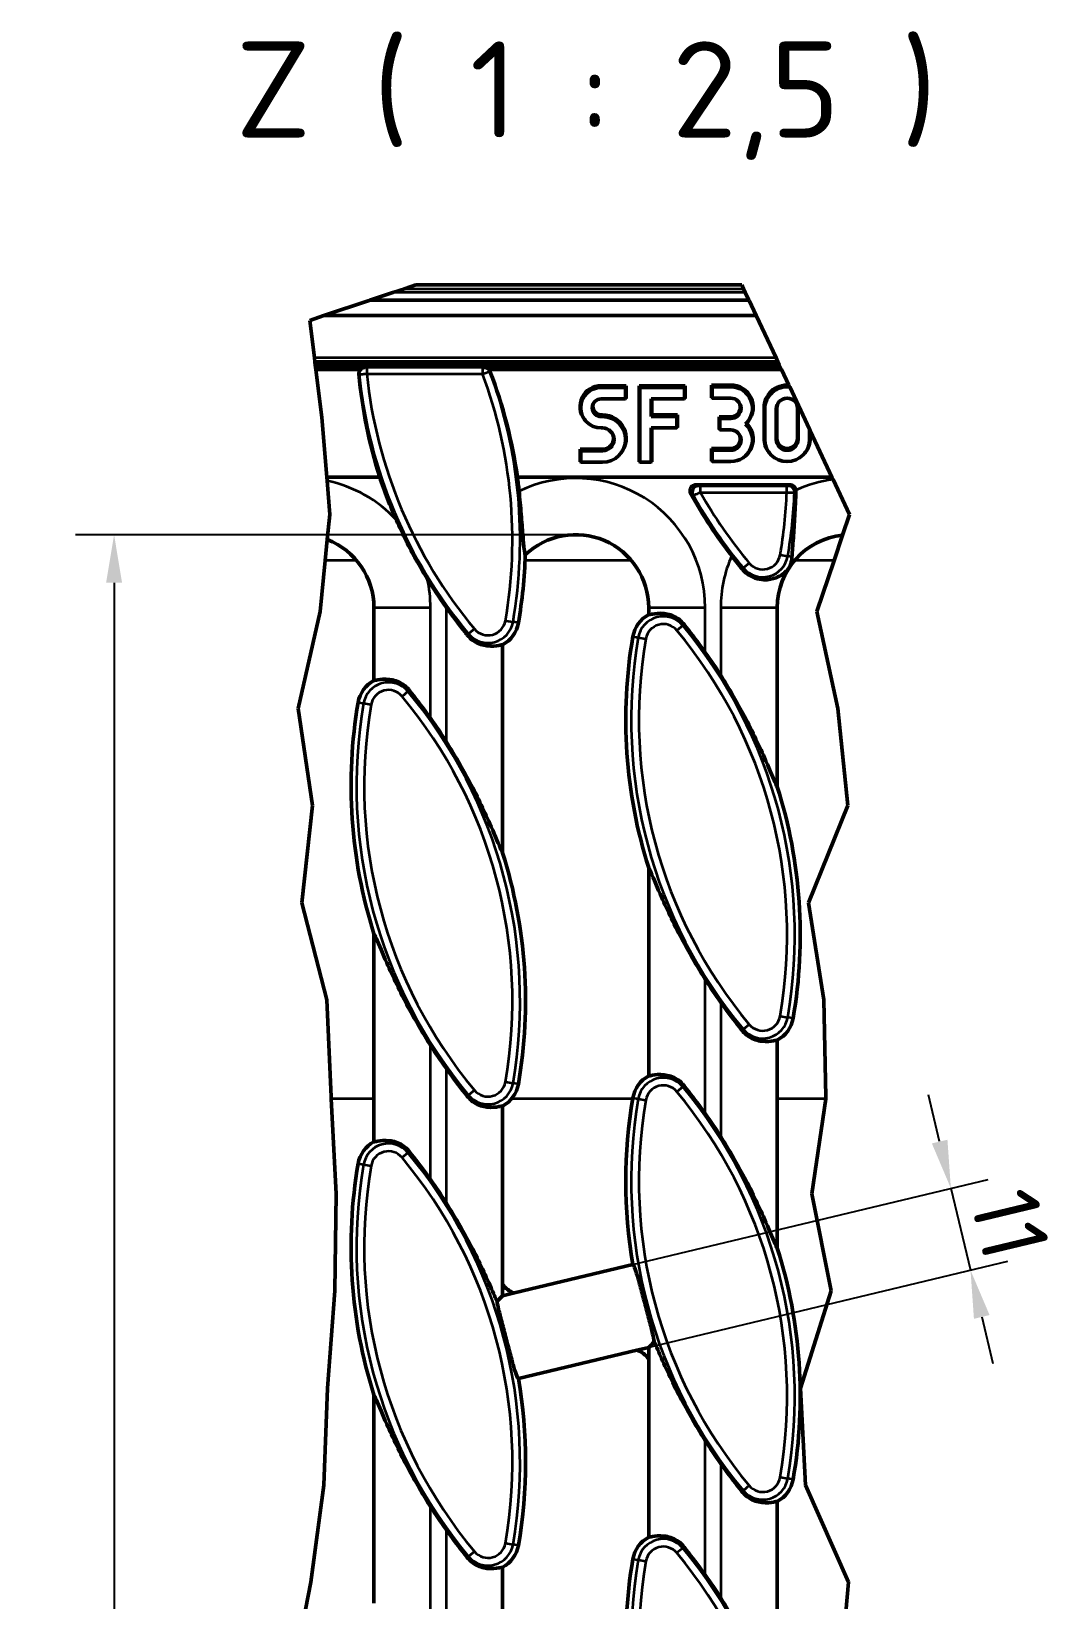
# Model space of a CAD drawing. Header units: millimetres. Extents: x 0 to 4362, y -130 to 2100.
# Drawn here: x 1364.1 to 1631.2, y 585.2 to 993.2 of the extents above; entities that cross this region are included whole.
import ezdxf

# ---------------------------------------------------------------- set-up
doc = ezdxf.new("R2010")
doc.units = ezdxf.units.MM
doc.header["$LTSCALE"] = 5
for name, color, linetype, lineweight in [('Bemaßung (ISO)', 7, 'Continuous', 25), ('Bruchlinie (ISO)', 7, 'Continuous', 50), ('Sichtbar (ISO)', 7, 'Continuous', 50), ('Sichtbar schmal (ISO)', 7, 'Continuous', 35), ('Symbol (ISO)', 7, 'Continuous', 25)]:
    doc.layers.add(name, color=color, linetype=linetype, lineweight=lineweight)
doc.styles.add('TXT 3_5', font='isocpeur.ttf')
doc.styles.add('TXT 5_0', font='isocpeur.ttf')
doc.dimstyles.new('Anrin Standard (DIN)', dxfattribs={"dimscale": 5, "dimtxt": 3.5, "dimasz": 2.5, "dimexe": 2, "dimexo": 0, "dimgap": 0.8, "dimtad": 1, "dimrnd": 1e-08, "dimtxsty": 'TXT 3_5', "dimcen": 0.09, "dimdle": 10, "dimclrd": 256, "dimclre": 256, "dimclrt": 256, "dimadec": 0, "dimazin": 2, "dimtfac": 0.714286, "dimtmove": 0, "dimatfit": 3, "dimfxl": 1, "dimtolj": 1, "dimlwd": -1, "dimlwe": -1, "dimarcsym": 0})

# ---------------------------------------------------------------- blocks, each defined once
blk = doc.blocks.new('*D40')
at = {"layer": 'Bemaßung (ISO)', "transparency": 16777216}
for p, q in [((1600.28, 704.34), (1597.37, 716.5)), ((1520.55, 672.35), (1612.92, 694.52)), ((1603.2, 692.19), (1608.31, 670.89)), ((1521.57, 650.07), (1618.04, 673.22)), ((1611.23, 658.73), (1614.15, 646.58))]:
    blk.add_line(p, q, dxfattribs=at)
for points in [[(1602.31, 704.83), (1598.26, 703.86), (1603.2, 692.19)], [(1613.26, 659.22), (1609.2, 658.24), (1608.31, 670.89)]]:
    blk.add_solid(points, dxfattribs=at)
at = {"layer": 'Defpoints', "color": 0, "transparency": 16777216}
for p in [(1520.55, 672.35), (1608.31, 670.89), (1521.57, 650.07)]:
    blk.add_point(p, dxfattribs=at)
at = {"layer": 'Bemaßung (ISO)', "transparency": 16777216, "insert": (1625.03, 693.36), "char_height": 17.5, "attachment_point": 1, "rotation": 283.4957, "style": 'TXT 3_5'}
blk.add_mtext('\\A1;11', dxfattribs=at)
blk = doc.blocks.new('*D42')
at = {"layer": 'Bemaßung (ISO)', "transparency": 16777216}
for p, q in [((1505.65, 862.23), (1375.65, 862.23)), ((1385.65, 849.73), (1385.65, 276.73)), ((1505.65, 264.23), (1375.65, 264.23))]:
    blk.add_line(p, q, dxfattribs=at)
for points in [[(1383.57, 849.73), (1387.73, 849.73), (1385.65, 862.23)], [(1383.57, 276.73), (1387.73, 276.73), (1385.65, 264.23)]]:
    blk.add_solid(points, dxfattribs=at)
at = {"layer": 'Defpoints', "color": 0, "transparency": 16777216}
for p in [(1505.65, 862.23), (1385.65, 264.23), (1505.65, 264.23)]:
    blk.add_point(p, dxfattribs=at)
at = {"layer": 'Bemaßung (ISO)', "transparency": 16777216, "insert": (1364.15, 546.6), "char_height": 17.5, "attachment_point": 1, "rotation": 90, "style": 'TXT 3_5'}
blk.add_mtext('\\A1;299', dxfattribs=at)

msp = doc.modelspace()

# ---------------------------------------------------------------- linework, layer by layer
at = {"layer": 'Bruchlinie (ISO)'}
for p, q in [((1458.126, 925.226), (1461.113, 926.226)), ((1464.099, 927.226), (1461.113, 926.226)), ((1549.293, 926.226), (1548.823, 927.226)), ((1549.293, 926.226), (1549.762, 925.226)), ((1440.209, 919.226), (1452.001, 923.174)), ((1452.154, 923.226), (1452.001, 923.174)), ((1452.154, 923.226), (1458.126, 925.226)), ((1549.762, 925.226), (1550.701, 923.226)), ((1550.725, 923.174), (1550.701, 923.226)), ((1550.725, 923.174), (1552.578, 919.226)), ((1436.52, 917.99), (1440.209, 919.226)), ((1437.734, 908.226), (1436.52, 917.99)), ((1552.578, 919.226), (1557.742, 908.226)), ((1437.734, 908.226), (1437.859, 907.226)), ((1437.954, 906.459), (1437.859, 907.226)), ((1438.045, 905.726), (1437.954, 906.459)), ((1558.211, 907.226), (1557.742, 908.226)), ((1558.211, 907.226), (1558.571, 906.459)), ((1558.571, 906.459), (1558.915, 905.726)), ((1438.107, 905.226), (1438.045, 905.726)), ((1439.661, 892.74), (1438.107, 905.226)), ((1558.915, 905.726), (1559.15, 905.226)), ((1559.15, 905.226), (1561.066, 901.142)), ((1561.291, 900.665), (1566.458, 889.656)), ((1440.93, 877.226), (1439.661, 892.74)), ((1566.458, 889.656), (1566.633, 889.283)), ((1566.633, 889.283), (1572.292, 877.226)), ((1441.011, 876.231), (1440.93, 877.226)), ((1572.292, 877.226), (1572.576, 876.621)), ((1441.726, 867.489), (1441.011, 876.231)), ((1572.576, 876.621), (1576.862, 867.489)), ((1441.082, 860.943), (1441.726, 867.489)), ((1576.862, 867.489), (1575.055, 862.118)), ((1440.544, 855.49), (1441.082, 860.943)), ((1575.055, 862.118), (1572.824, 855.49)), ((1439.239, 842.239), (1440.544, 855.49)), ((1572.824, 855.49), (1568.364, 842.239)), ((1433.472, 816.988), (1439.239, 842.239)), ((1568.364, 842.239), (1573.843, 816.988)), ((1437.238, 791.737), (1433.472, 816.988)), ((1573.843, 816.988), (1576.382, 791.737)), ((1434.431, 766.487), (1437.238, 791.737)), ((1576.382, 791.737), (1566.208, 766.487)), ((1440.98, 741.236), (1434.431, 766.487)), ((1566.208, 766.487), (1570.189, 741.236)), ((1442.103, 715.986), (1440.98, 741.236)), ((1570.189, 741.236), (1570.73, 715.986)), ((1442.127, 715.509), (1442.103, 715.986)), ((1443.378, 690.735), (1442.127, 715.509)), ((1570.66, 715.509), (1567.034, 690.735)), ((1570.73, 715.986), (1570.66, 715.509)), ((1443.007, 665.485), (1443.378, 690.735)), ((1567.034, 690.735), (1572.117, 665.485)), ((1441.141, 640.234), (1443.007, 665.485)), ((1572.117, 665.485), (1564.082, 640.234)), ((1440.14, 614.984), (1441.141, 640.234)), ((1564.082, 640.234), (1565.416, 614.984)), ((1436.79, 589.733), (1440.14, 614.984)), ((1565.416, 614.984), (1576.615, 589.733)), ((1431.923, 564.483), (1436.79, 589.733)), ((1576.615, 589.733), (1574.403, 565.278))]:
    msp.add_line(p, q, dxfattribs=at)
msp.add_rational_spline([(1561.066, 901.142), (1561.18, 900.899), (1561.291, 900.665)], [1.00008903279, 1.00016775325, 1.00009197294], degree=2, dxfattribs=at)
at = {"layer": 'Sichtbar (ISO)'}
for p, q in [((1548.823, 927.226), (1464.099, 927.226)), ((1550.701, 923.226), (1452.154, 923.226)), ((1552.578, 919.226), (1440.209, 919.226)), ((1437.859, 907.226), (1558.211, 907.226)), ((1558.571, 906.459), (1437.954, 906.459)), ((1438.045, 905.726), (1450.91, 905.726)), ((1449.746, 905.226), (1438.107, 905.226)), ((1558.915, 905.726), (1481.87, 905.726)), ((1559.15, 905.226), (1483.032, 905.226)), ((1512.291, 900.984), (1518.791, 900.984)), ((1512.291, 900.528), (1518.616, 900.528)), ((1518.616, 897.575), (1512.291, 897.575)), ((1518.791, 900.984), (1518.616, 900.528)), ((1518.616, 900.528), (1518.616, 897.575)), ((1518.791, 897.684), (1518.616, 897.575)), ((1518.791, 900.984), (1518.791, 897.684)), ((1522.125, 900.984), (1534.125, 900.984)), ((1522.125, 900.984), (1522.3, 900.528)), ((1522.125, 881.185), (1522.125, 900.984)), ((1522.3, 900.528), (1533.95, 900.528)), ((1522.3, 881.076), (1522.3, 900.528)), ((1533.95, 897.575), (1525.283, 897.575)), ((1525.283, 897.575), (1525.283, 892.939)), ((1525.458, 897.575), (1525.458, 893.395)), ((1534.125, 900.984), (1533.95, 900.528)), ((1533.95, 900.528), (1533.95, 897.575)), ((1534.125, 897.684), (1533.95, 897.575)), ((1534.125, 900.984), (1534.125, 897.684)), ((1540.966, 901.158), (1541.141, 900.701)), ((1540.966, 897.858), (1540.966, 901.158)), ((1540.966, 901.158), (1545.966, 901.158)), ((1540.966, 897.858), (1541.141, 897.748)), ((1541.141, 897.748), (1541.141, 900.701)), ((1541.141, 900.701), (1545.966, 900.701)), ((1545.966, 897.748), (1541.141, 897.748)), ((1554.633, 887.298), (1554.633, 895.218)), ((1554.808, 887.015), (1554.808, 894.935)), ((1557.791, 887.015), (1557.791, 894.935)), ((1557.966, 895.218), (1557.966, 887.298)), ((1563.3, 887.298), (1563.3, 895.218)), ((1563.475, 894.935), (1563.475, 887.015)), ((1508.082, 892.028), (1507.943, 892.205)), ((1512.291, 893.395), (1512.625, 893.395)), ((1512.291, 892.939), (1512.625, 892.939)), ((1512.625, 889.985), (1512.291, 889.985)), ((1525.458, 893.395), (1525.283, 892.939)), ((1525.283, 892.939), (1531.95, 892.939)), ((1531.95, 889.985), (1525.283, 889.985)), ((1525.283, 889.985), (1525.283, 881.076)), ((1525.458, 893.395), (1532.125, 893.395)), ((1525.458, 889.985), (1525.458, 881.185)), ((1532.125, 893.395), (1531.95, 892.939)), ((1531.95, 892.939), (1531.95, 889.985)), ((1532.125, 890.095), (1531.95, 889.985)), ((1532.125, 893.395), (1532.125, 890.095)), ((1542.966, 892.908), (1543.141, 892.452)), ((1542.966, 889.608), (1542.966, 892.908)), ((1542.966, 892.908), (1545.966, 892.908)), ((1542.966, 889.608), (1543.141, 889.498)), ((1543.141, 889.498), (1543.141, 892.452)), ((1543.141, 892.452), (1545.966, 892.452)), ((1545.966, 889.498), (1543.141, 889.498)), ((1550.439, 891.669), (1550.578, 891.846)), ((1566.458, 889.656), (1566.458, 887.015)), ((1566.633, 889.283), (1566.633, 887.298)), ((1506.791, 884.485), (1512.625, 884.485)), ((1506.791, 884.485), (1506.966, 884.029)), ((1506.791, 881.185), (1506.791, 884.485)), ((1506.966, 884.029), (1512.625, 884.029)), ((1506.966, 881.076), (1506.966, 884.029)), ((1517.361, 883.375), (1517.5, 883.551)), ((1540.966, 884.658), (1541.141, 884.202)), ((1540.966, 881.359), (1540.966, 884.658)), ((1540.966, 884.658), (1545.966, 884.658)), ((1540.966, 881.359), (1541.141, 881.249)), ((1541.141, 881.249), (1541.141, 884.202)), ((1541.141, 884.202), (1545.966, 884.202)), ((1550.439, 883.42), (1550.578, 883.597)), ((1556.028, 883.484), (1555.89, 883.661)), ((1565.238, 883.484), (1565.376, 883.661)), ((1454.713, 877.226), (1440.93, 877.226)), ((1572.292, 877.226), (1490.514, 877.226)), ((1506.791, 881.185), (1506.966, 881.076)), ((1512.625, 881.076), (1506.966, 881.076)), ((1522.125, 881.185), (1522.3, 881.076)), ((1525.283, 881.076), (1522.3, 881.076)), ((1525.458, 881.185), (1525.283, 881.076)), ((1545.966, 881.249), (1541.141, 881.249)), ((1536.977, 875.226), (1561.324, 875.226)), ((1453.22, 843.226), (1453.22, 824.29)), ((1524.648, 843.226), (1524.648, 841.433)), ((1558.077, 796.598), (1558.077, 843.226)), ((1486.648, 779.455), (1486.648, 833.589)), ((1524.648, 775.568), (1524.648, 721.433)), ((1453.22, 758.425), (1453.22, 704.29)), ((1558.077, 676.598), (1558.077, 730.732)), ((1486.648, 667.198), (1486.648, 713.589)), ((1489.725, 664.955), (1520.547, 672.352)), ((1486.648, 664.217), (1486.648, 667.198)), ((1486.648, 664.217), (1489.725, 664.955)), ((1521.572, 650.067), (1490.75, 642.67)), ((1524.648, 650.806), (1521.572, 650.067)), ((1524.648, 650.806), (1524.648, 647.825)), ((1524.648, 647.825), (1524.648, 601.433)), ((1453.22, 638.425), (1453.22, 584.29)), ((1558.077, 564.341), (1558.077, 610.732)), ((1486.648, 539.455), (1486.648, 593.589))]:
    msp.add_line(p, q, dxfattribs=at)
for centre, radius, start, end in [((1574.386, 916.928), 126.086, 198.35353, 203.80887), ((1365.482, 860.952), 126.086, 5.73078, 7.41562), ((1645.814, 934.07), 126.086, 209.044, 217.82118), ((1434.22, 843.226), 19, 0, 68.82955), ((1505.648, 843.226), 19, 0, 133.55183), ((1577.077, 843.226), 19, 96.11032, 180), ((1365.482, 860.952), 127.136, 350.18516, 358.21677), ((1574.386, 916.928), 126.086, 211.66369, 215.66799), ((1528.422, 834.379), 8, 118.14254, 170.18516), ((1482.875, 840.643), 8, 298.14254, 350.18516), ((1645.814, 814.07), 127.136, 170.18516, 197.6286), ((1436.911, 758.095), 126.086, 32.39092, 35.6676), ((1456.993, 817.236), 8, 118.14254, 170.18516), ((1574.386, 796.928), 127.136, 170.18516, 197.6286), ((1365.482, 740.952), 126.086, 32.39092, 35.6676), ((1436.911, 758.095), 127.136, 350.18516, 17.6286), ((1365.482, 740.952), 127.136, 350.18516, 17.6286), ((1645.814, 814.07), 126.086, 212.39092, 215.6676), ((1554.304, 737.786), 8, 298.14254, 350.18516), ((1574.386, 796.928), 126.086, 212.39092, 215.6676), ((1482.875, 720.643), 8, 298.14254, 350.18516), ((1528.422, 714.379), 8, 118.14254, 170.18516), ((1645.814, 694.07), 127.136, 170.18516, 189.83578), ((1436.911, 638.095), 126.086, 32.39092, 35.6676), ((1456.993, 697.236), 8, 118.14254, 170.18516), ((1574.386, 676.928), 127.136, 170.18516, 197.6286), ((1365.482, 620.952), 126.086, 32.39092, 35.6676), ((1436.911, 638.095), 127.136, 350.18516, 17.6286), ((1365.482, 620.952), 127.136, 350.18516, 9.83578), ((1645.814, 694.07), 126.086, 212.39092, 215.6676), ((1554.304, 617.786), 8, 298.14254, 350.18516), ((1574.386, 676.928), 126.086, 212.39092, 215.6676), ((1528.422, 594.379), 8, 118.14254, 170.18516), ((1482.875, 600.643), 8, 298.14254, 350.18516), ((1645.814, 574.07), 127.136, 170.18516, 197.6286), ((1436.911, 518.095), 126.086, 32.39092, 35.6676)]:
    msp.add_arc(centre, radius, start, end, dxfattribs=at)
for centre, major_axis, ratio, start_param, end_param in [((1574.386, 915.358), (0, -125.61), 0.9999219, 4.8031258, 5.0208322), ((1365.482, 859.373), (0, 126.31), 0.9999219, 4.8542001, 5.0793351), ((1512.291, 895.54), (-5.5, 0), 0.9899495, 4.712389, 6.9423043), ((1512.291, 895.257), (-5.325, 0), 0.9899495, 4.712389, 7.8539816), ((1512.291, 895.257), (-2.342, 0), 0.9899495, 4.712389, 7.8539816), ((1545.966, 895.383), (5.833, 0), 0.9899495, 5.6240663, 7.8539816), ((1545.966, 895.1), (5.658, 0), 0.9899495, 5.4554899, 7.8539816), ((1545.966, 895.1), (2.675, 0), 0.9899495, 4.712389, 7.8539816), ((1560.633, 895.218), (-6, 0), 0.9899495, 4.640061, 6.2831853), ((1560.633, 894.935), (-5.825, 0), 0.9899495, 4.5992428, 6.2831853), ((1560.633, 894.935), (-2.842, 0), 0.9899495, 3.1415927, 6.2831853), ((1512.291, 895.54), (-2.167, 0), 0.9899495, 5.675199, 7.8539816), ((1545.966, 895.383), (2.5, 0), 0.9899495, 4.712389, 6.8978807), ((1560.633, 895.218), (-2.667, 0), 0.9899495, 5.6657552, 6.2831853), ((1560.633, 895.218), (2.667, 0), 0.9899495, 0, 0.6174301), ((1512.625, 887.29), (6.167, 0), 0.9899495, 5.6240663, 7.8539816), ((1512.625, 887.007), (5.992, 0), 0.9899495, 4.712389, 7.8539816), ((1512.625, 887.007), (3.008, 0), 0.9899495, 4.712389, 7.8539816), ((1545.966, 886.85), (5.658, 0), 0.9899495, 4.712389, 7.1108807), ((1545.966, 886.85), (2.675, 0), 0.9899495, 4.712389, 7.8539816), ((1545.966, 887.133), (5.833, 0), 0.9899495, 5.6240663, 7.0744069), ((1512.625, 887.29), (2.833, 0), 0.9899495, 4.712389, 6.9030328), ((1545.966, 887.133), (2.5, 0), 0.9899495, 4.712389, 6.8978807), ((1560.633, 887.298), (-6, 0), 0.9899495, 0, 0.659119), ((1560.633, 887.015), (5.825, 0), 0.9899495, 3.1415927, 6.2831853), ((1560.633, 887.015), (2.842, 0), 0.9899495, 3.1415927, 6.2831853), ((1560.633, 887.298), (-2.667, 0), 0.9899495, 0, 3.1415927), ((1560.633, 887.298), (6, 0), 0.9899495, 5.6240663, 6.2831853), ((1491.552, 670.69), (-3.728, -4.729), 0.9964365, 5.9978889, 6.643578), ((1519.745, 644.333), (3.728, 4.729), 0.9964365, 5.9978889, 6.643578)]:
    msp.add_ellipse(centre, major_axis=major_axis, ratio=ratio, start_param=start_param, end_param=end_param, dxfattribs=at)
for points, knots in [([(1449.302, 903.976), (1449.284, 904.182), (1449.306, 904.389), (1449.429, 904.787), (1449.53, 904.972), (1449.69, 905.165), (1449.717, 905.196), (1449.746, 905.226)], [0, 0, 0, 0, 0.031340461, 0.031340461, 0.062954129, 0.062954129, 0.06916463, 0.06916463, 0.06916463, 0.06916463]), ([(1449.746, 905.226), (1449.858, 905.344), (1449.989, 905.446), (1450.251, 905.591), (1450.377, 905.641), (1450.639, 905.708), (1450.774, 905.726), (1450.91, 905.726)], [0.068793686, 0.068793686, 0.068793686, 0.068793686, 0.093435792, 0.093435792, 0.113730318, 0.113730318, 0.134052036, 0.134052036, 0.134052036, 0.134052036]), ([(1481.87, 905.726), (1482.079, 905.726), (1482.286, 905.685), (1482.672, 905.526), (1482.847, 905.41), (1483.008, 905.251), (1483.02, 905.238), (1483.032, 905.226)], [0, 0, 0, 0, 0.031355963, 0.031355963, 0.062575403, 0.062575403, 0.065256026, 0.065256026, 0.065256026, 0.065256026]), ([(1483.032, 905.226), (1483.101, 905.155), (1483.162, 905.078), (1483.28, 904.899), (1483.333, 904.797), (1483.374, 904.689)], [0.065493666, 0.065493666, 0.065493666, 0.065493666, 0.0803263, 0.0803263, 0.097763983, 0.097763983, 0.097763983, 0.097763983]), ([(1490.939, 873.542), (1491.145, 871.487), (1491.331, 869.444), (1491.654, 865.586), (1491.793, 863.773), (1492.034, 860.772), (1492.142, 859.51), (1492.349, 857.825), (1492.446, 857.277), (1492.557, 856.996)], [-1.0989319, -1.0989319, -1.0989319, -1.0989319, -0.7903241, -0.7903241, -0.4837906, -0.4837906, -0.2109114, -0.2109114, 0, 0, 0, 0]), ([(1535.584, 872.858), (1535.481, 873.043), (1535.415, 873.246), (1535.367, 873.663), (1535.384, 873.873), (1535.496, 874.271), (1535.591, 874.456), (1535.845, 874.779), (1536.003, 874.915), (1536.302, 875.085), (1536.431, 875.137), (1536.7, 875.208), (1536.838, 875.226), (1536.977, 875.226)], [0, 0, 0, 0, 0.0317455, 0.0317455, 0.06298727, 0.06298727, 0.09387365, 0.09387365, 0.12474902, 0.12474902, 0.14554937, 0.14554937, 0.16641197, 0.16641197, 0.16641197, 0.16641197]), ([(1561.324, 875.226), (1561.532, 875.226), (1561.739, 875.185), (1562.124, 875.026), (1562.299, 874.911), (1562.593, 874.619), (1562.71, 874.446), (1562.836, 874.149), (1562.87, 874.037), (1562.898, 873.881), (1562.904, 873.84), (1562.909, 873.799)], [0, 0, 0, 0, 0.03134603, 0.03134603, 0.06245471, 0.06245471, 0.09348066, 0.09348066, 0.11095114, 0.11095114, 0.11718627, 0.11718627, 0.11718627, 0.11718627]), ([(1562.917, 873.575), (1562.841, 871.401), (1562.741, 869.249), (1562.509, 865.155), (1562.376, 863.206), (1562.106, 859.523), (1561.976, 857.879), (1561.897, 856.607), (1561.893, 856.541), (1561.889, 856.474)], [-1.2538401, -1.2538401, -1.2538401, -1.2538401, -0.9185975, -0.9185975, -0.587482, -0.587482, -0.230122, -0.230122, -0.2105743, -0.2105743, -0.2105743, -0.2105743]), ([(1467.068, 850.741), (1466.069, 852.36), (1465.099, 854.007), (1463.249, 857.335), (1462.419, 858.908), (1460.675, 862.405), (1459.831, 864.212), (1459.03, 866.028)], [-0.84283249, -0.84283249, -0.84283249, -0.84283249, -0.55864885, -0.55864885, -0.29769365, -0.29769365, 0, 0, 0, 0]), ([(1561.889, 856.474), (1561.839, 855.618), (1561.661, 854.909), (1561.4, 854.208), (1561.335, 854.059), (1561.228, 853.839), (1561.179, 853.745), (1561.073, 853.562), (1561.021, 853.478), (1560.902, 853.303), (1560.835, 853.212), (1560.666, 853.001), (1560.556, 852.876), (1559.896, 852.201), (1559.02, 851.516), (1556.842, 850.68), (1555.78, 850.462), (1553.859, 850.528), (1553.066, 850.661), (1551.557, 851.199), (1550.863, 851.562), (1549.744, 852.416), (1549.312, 852.834), (1548.932, 853.309)], [-1.7471477, -1.7471477, -1.7471477, -1.7471477, -1.4626889, -1.4626889, -1.3655369, -1.3655369, -1.3010904, -1.3010904, -1.2437052, -1.2437052, -1.1811, -1.1811, -1.1010843, -1.1010843, -0.7864133, -0.7864133, -0.5556324, -0.5556324, -0.4071824, -0.4071824, -0.2772727, -0.2772727, -0.1830919, -0.1830919, -0.1830919, -0.1830919]), ([(1477.466, 836.134), (1477.28, 836.368), (1477.095, 836.601), (1475.319, 838.848), (1473.685, 840.999), (1472.083, 843.226)], [3.88143532, 3.88143532, 3.88143532, 3.88143532, 3.9265985, 3.9265985, 4.32114627, 4.32114627, 4.32114627, 4.32114627]), ([(1524.648, 841.433), (1524.858, 841.443), (1525.18, 841.509), (1526.359, 841.717), (1527.45, 841.869), (1529.183, 841.651), (1529.742, 841.536), (1530.889, 841.145), (1531.475, 840.867), (1532.458, 840.24), (1532.94, 839.859), (1533.533, 839.243), (1533.687, 839.069), (1533.831, 838.888)], [2.82851537, 2.82851537, 2.82851537, 2.82851537, 2.9796104, 2.9796104, 3.24690309, 3.24690309, 3.34987153, 3.34987153, 3.45283997, 3.45283997, 3.54324006, 3.54324006, 3.57659228, 3.57659228, 3.57659228, 3.57659228]), ([(1533.831, 838.888), (1535.363, 836.967), (1536.896, 834.967), (1538.642, 832.589), (1538.993, 832.105), (1539.345, 831.614)], [1.09829535, 1.09829535, 1.09829535, 1.09829535, 1.45268918, 1.45268918, 1.54121651, 1.54121651, 1.54121651, 1.54121651]), ([(1486.648, 833.589), (1486.439, 833.579), (1486.117, 833.514), (1484.938, 833.305), (1483.846, 833.153), (1482.114, 833.372), (1481.555, 833.487), (1480.408, 833.877), (1479.821, 834.155), (1478.839, 834.782), (1478.356, 835.164), (1477.763, 835.779), (1477.61, 835.954), (1477.466, 836.134)], [2.82851537, 2.82851537, 2.82851537, 2.82851537, 2.9796104, 2.9796104, 3.24690309, 3.24690309, 3.34987153, 3.34987153, 3.45283997, 3.45283997, 3.54324006, 3.54324006, 3.57659228, 3.57659228, 3.57659228, 3.57659228]), ([(1453.22, 824.29), (1453.429, 824.301), (1453.751, 824.366), (1454.931, 824.574), (1456.022, 824.726), (1457.754, 824.508), (1458.313, 824.393), (1459.46, 824.003), (1460.047, 823.724), (1461.029, 823.098), (1461.512, 822.716), (1462.105, 822.101), (1462.258, 821.926), (1462.402, 821.745)], [2.82851537, 2.82851537, 2.82851537, 2.82851537, 2.9796104, 2.9796104, 3.24690309, 3.24690309, 3.34987153, 3.34987153, 3.45283997, 3.45283997, 3.54324006, 3.54324006, 3.57659228, 3.57659228, 3.57659228, 3.57659228]), ([(1543.38, 825.639), (1545.359, 822.519), (1547.339, 819.144), (1551.299, 811.753), (1553.208, 807.726), (1555.743, 801.954), (1556.805, 799.359), (1557.7, 797.346), (1557.879, 796.959), (1558.041, 796.66), (1558.059, 796.628), (1558.077, 796.598)], [5.0571531, 5.0571531, 5.0571531, 5.0571531, 5.5983494, 5.5983494, 6.239433, 6.239433, 6.6427143, 6.6427143, 6.7428645, 6.7428645, 6.7559465, 6.7559465, 6.7559465, 6.7559465]), ([(1462.402, 821.745), (1463.935, 819.824), (1465.468, 817.824), (1467.213, 815.446), (1467.564, 814.962), (1467.917, 814.471)], [1.09829535, 1.09829535, 1.09829535, 1.09829535, 1.45268918, 1.45268918, 1.54121651, 1.54121651, 1.54121651, 1.54121651]), ([(1471.951, 808.496), (1473.931, 805.376), (1475.911, 802.001), (1479.87, 794.61), (1481.78, 790.583), (1484.314, 784.811), (1485.376, 782.217), (1486.271, 780.203), (1486.45, 779.816), (1486.613, 779.518), (1486.631, 779.485), (1486.648, 779.455)], [5.0571531, 5.0571531, 5.0571531, 5.0571531, 5.5983494, 5.5983494, 6.239433, 6.239433, 6.6427143, 6.6427143, 6.7428645, 6.7428645, 6.7559465, 6.7559465, 6.7559465, 6.7559465]), ([(1539.345, 746.527), (1537.366, 749.647), (1535.386, 753.022), (1531.427, 760.412), (1529.517, 764.439), (1526.982, 770.212), (1525.921, 772.806), (1525.026, 774.82), (1524.846, 775.206), (1524.684, 775.505), (1524.666, 775.537), (1524.648, 775.568)], [5.0571531, 5.0571531, 5.0571531, 5.0571531, 5.5983494, 5.5983494, 6.239433, 6.239433, 6.6427143, 6.6427143, 6.7428645, 6.7428645, 6.7559465, 6.7559465, 6.7559465, 6.7559465]), ([(1467.917, 729.384), (1465.938, 732.504), (1463.958, 735.879), (1459.998, 743.269), (1458.089, 747.296), (1455.554, 753.069), (1454.492, 755.663), (1453.597, 757.677), (1453.418, 758.063), (1453.255, 758.362), (1453.237, 758.395), (1453.22, 758.425)], [5.0571531, 5.0571531, 5.0571531, 5.0571531, 5.5983494, 5.5983494, 6.239433, 6.239433, 6.6427143, 6.6427143, 6.7428645, 6.7428645, 6.7559465, 6.7559465, 6.7559465, 6.7559465]), ([(1548.895, 733.277), (1547.362, 735.198), (1545.829, 737.198), (1544.084, 739.577), (1543.732, 740.061), (1543.38, 740.552)], [1.09829535, 1.09829535, 1.09829535, 1.09829535, 1.45268918, 1.45268918, 1.54121651, 1.54121651, 1.54121651, 1.54121651]), ([(1558.077, 730.732), (1557.868, 730.722), (1557.546, 730.656), (1556.366, 730.448), (1555.275, 730.296), (1553.543, 730.515), (1552.984, 730.629), (1551.837, 731.02), (1551.25, 731.298), (1550.268, 731.925), (1549.785, 732.307), (1549.192, 732.922), (1549.039, 733.097), (1548.895, 733.277)], [2.82851537, 2.82851537, 2.82851537, 2.82851537, 2.9796104, 2.9796104, 3.24690309, 3.24690309, 3.34987153, 3.34987153, 3.45283997, 3.45283997, 3.54324006, 3.54324006, 3.57659228, 3.57659228, 3.57659228, 3.57659228]), ([(1477.466, 716.134), (1475.934, 718.055), (1474.401, 720.055), (1472.655, 722.434), (1472.304, 722.918), (1471.951, 723.409)], [1.09829535, 1.09829535, 1.09829535, 1.09829535, 1.45268918, 1.45268918, 1.54121651, 1.54121651, 1.54121651, 1.54121651]), ([(1524.648, 721.433), (1524.858, 721.443), (1525.18, 721.509), (1526.359, 721.717), (1527.45, 721.869), (1529.183, 721.651), (1529.742, 721.536), (1530.889, 721.145), (1531.475, 720.867), (1532.458, 720.24), (1532.94, 719.859), (1533.533, 719.243), (1533.687, 719.069), (1533.831, 718.888)], [2.82851537, 2.82851537, 2.82851537, 2.82851537, 2.9796104, 2.9796104, 3.24690309, 3.24690309, 3.34987153, 3.34987153, 3.45283997, 3.45283997, 3.54324006, 3.54324006, 3.57659228, 3.57659228, 3.57659228, 3.57659228]), ([(1533.831, 718.888), (1535.363, 716.967), (1536.896, 714.967), (1538.642, 712.589), (1538.993, 712.105), (1539.345, 711.614)], [1.09829535, 1.09829535, 1.09829535, 1.09829535, 1.45268918, 1.45268918, 1.54121651, 1.54121651, 1.54121651, 1.54121651]), ([(1486.648, 713.589), (1486.439, 713.579), (1486.117, 713.514), (1484.938, 713.305), (1483.846, 713.153), (1482.114, 713.372), (1481.555, 713.487), (1480.408, 713.877), (1479.821, 714.155), (1478.839, 714.782), (1478.356, 715.164), (1477.763, 715.779), (1477.61, 715.954), (1477.466, 716.134)], [2.82851537, 2.82851537, 2.82851537, 2.82851537, 2.9796104, 2.9796104, 3.24690309, 3.24690309, 3.34987153, 3.34987153, 3.45283997, 3.45283997, 3.54324006, 3.54324006, 3.57659228, 3.57659228, 3.57659228, 3.57659228]), ([(1453.22, 704.29), (1453.429, 704.301), (1453.751, 704.366), (1454.931, 704.574), (1456.022, 704.726), (1457.754, 704.508), (1458.313, 704.393), (1459.46, 704.003), (1460.047, 703.724), (1461.029, 703.098), (1461.512, 702.716), (1462.105, 702.101), (1462.258, 701.926), (1462.402, 701.745)], [2.82851537, 2.82851537, 2.82851537, 2.82851537, 2.9796104, 2.9796104, 3.24690309, 3.24690309, 3.34987153, 3.34987153, 3.45283997, 3.45283997, 3.54324006, 3.54324006, 3.57659228, 3.57659228, 3.57659228, 3.57659228]), ([(1462.402, 701.745), (1463.935, 699.824), (1465.468, 697.824), (1467.213, 695.446), (1467.564, 694.962), (1467.917, 694.471)], [1.09829535, 1.09829535, 1.09829535, 1.09829535, 1.45268918, 1.45268918, 1.54121651, 1.54121651, 1.54121651, 1.54121651]), ([(1543.38, 705.639), (1545.359, 702.519), (1547.339, 699.144), (1551.299, 691.753), (1553.208, 687.726), (1555.743, 681.954), (1556.805, 679.359), (1557.7, 677.346), (1557.879, 676.959), (1558.041, 676.66), (1558.059, 676.628), (1558.077, 676.598)], [5.0571531, 5.0571531, 5.0571531, 5.0571531, 5.5983494, 5.5983494, 6.239433, 6.239433, 6.6427143, 6.6427143, 6.7428645, 6.7428645, 6.7559465, 6.7559465, 6.7559465, 6.7559465]), ([(1471.951, 688.496), (1473.931, 685.376), (1475.911, 682.001), (1479.87, 674.61), (1481.78, 670.583), (1483.962, 665.614), (1484.626, 664.044), (1485.207, 662.67)], [5.0571531, 5.0571531, 5.0571531, 5.0571531, 5.5983494, 5.5983494, 6.239433, 6.239433, 6.4973987, 6.4973987, 6.4973987, 6.4973987]), ([(1520.547, 672.352), (1520.656, 672.277), (1520.797, 672.032), (1521.178, 671.095), (1521.437, 670.287), (1521.983, 668.414), (1522.307, 667.225), (1523.003, 664.619), (1523.377, 663.201), (1524.078, 660.543), (1524.454, 659.124), (1525.136, 656.509), (1525.442, 655.312), (1525.85, 653.586), (1526.001, 652.888), (1526.09, 652.352)], [1.7192522, 1.7192522, 1.7192522, 1.7192522, 1.8793137, 1.8793137, 2.0858771, 2.0858771, 2.2920372, 2.2920372, 2.4981973, 2.4981973, 2.7044361, 2.7044361, 2.910675, 2.910675, 3.0785664, 3.0785664, 3.0785664, 3.0785664]), ([(1485.207, 662.67), (1485.319, 662.809), (1485.428, 662.942), (1485.842, 663.434), (1486.114, 663.733), (1486.455, 664.064), (1486.561, 664.155), (1486.648, 664.217)], [2.43992656, 2.43992656, 2.43992656, 2.43992656, 2.47945595, 2.47945595, 2.59585575, 2.59585575, 2.6615408, 2.6615408, 2.6615408, 2.6615408]), ([(1490.75, 642.67), (1490.64, 642.746), (1490.499, 642.99), (1490.118, 643.927), (1489.86, 644.736), (1489.313, 646.608), (1488.989, 647.797), (1488.293, 650.404), (1487.92, 651.821), (1487.219, 654.48), (1486.843, 655.898), (1486.161, 658.514), (1485.855, 659.711), (1485.446, 661.436), (1485.296, 662.135), (1485.207, 662.67)], [0.0465019, 0.0465019, 0.0465019, 0.0465019, 0.2065634, 0.2065634, 0.4131269, 0.4131269, 0.619287, 0.619287, 0.825447, 0.825447, 1.0316859, 1.0316859, 1.2379247, 1.2379247, 1.4058161, 1.4058161, 1.4058161, 1.4058161]), ([(1526.09, 652.352), (1526.042, 652.293), (1525.994, 652.234), (1525.485, 651.614), (1525.054, 651.138), (1524.725, 650.862), (1524.685, 650.831), (1524.648, 650.806)], [0.7002353, 0.7002353, 0.7002353, 0.7002353, 0.71793965, 0.71793965, 0.89397869, 0.89397869, 0.92025014, 0.92025014, 0.92025014, 0.92025014]), ([(1539.345, 626.527), (1537.366, 629.647), (1535.386, 633.022), (1531.427, 640.412), (1529.517, 644.439), (1527.335, 649.408), (1526.67, 650.978), (1526.09, 652.352)], [5.0571531, 5.0571531, 5.0571531, 5.0571531, 5.5983494, 5.5983494, 6.239433, 6.239433, 6.4973987, 6.4973987, 6.4973987, 6.4973987]), ([(1467.917, 609.384), (1465.938, 612.504), (1463.958, 615.879), (1459.998, 623.269), (1458.089, 627.296), (1455.554, 633.069), (1454.492, 635.663), (1453.597, 637.677), (1453.418, 638.063), (1453.255, 638.362), (1453.237, 638.395), (1453.22, 638.425)], [5.0571531, 5.0571531, 5.0571531, 5.0571531, 5.5983494, 5.5983494, 6.239433, 6.239433, 6.6427143, 6.6427143, 6.7428645, 6.7428645, 6.7559465, 6.7559465, 6.7559465, 6.7559465]), ([(1548.895, 613.277), (1547.362, 615.198), (1545.829, 617.198), (1544.084, 619.577), (1543.732, 620.061), (1543.38, 620.552)], [1.09829535, 1.09829535, 1.09829535, 1.09829535, 1.45268918, 1.45268918, 1.54121651, 1.54121651, 1.54121651, 1.54121651]), ([(1558.077, 610.732), (1557.868, 610.722), (1557.546, 610.656), (1556.366, 610.448), (1555.275, 610.296), (1553.543, 610.515), (1552.984, 610.629), (1551.837, 611.02), (1551.25, 611.298), (1550.268, 611.925), (1549.785, 612.307), (1549.192, 612.922), (1549.039, 613.097), (1548.895, 613.277)], [2.82851537, 2.82851537, 2.82851537, 2.82851537, 2.9796104, 2.9796104, 3.24690309, 3.24690309, 3.34987153, 3.34987153, 3.45283997, 3.45283997, 3.54324006, 3.54324006, 3.57659228, 3.57659228, 3.57659228, 3.57659228]), ([(1477.466, 596.134), (1475.934, 598.055), (1474.401, 600.055), (1472.655, 602.434), (1472.304, 602.918), (1471.951, 603.409)], [1.09829535, 1.09829535, 1.09829535, 1.09829535, 1.45268918, 1.45268918, 1.54121651, 1.54121651, 1.54121651, 1.54121651]), ([(1524.648, 601.433), (1524.858, 601.443), (1525.18, 601.509), (1526.359, 601.717), (1527.45, 601.869), (1529.183, 601.651), (1529.742, 601.536), (1530.889, 601.145), (1531.475, 600.867), (1532.458, 600.24), (1532.94, 599.859), (1533.533, 599.243), (1533.687, 599.069), (1533.831, 598.888)], [2.82851537, 2.82851537, 2.82851537, 2.82851537, 2.9796104, 2.9796104, 3.24690309, 3.24690309, 3.34987153, 3.34987153, 3.45283997, 3.45283997, 3.54324006, 3.54324006, 3.57659228, 3.57659228, 3.57659228, 3.57659228]), ([(1486.648, 593.589), (1486.439, 593.579), (1486.117, 593.514), (1484.938, 593.305), (1483.846, 593.153), (1482.114, 593.372), (1481.555, 593.487), (1480.408, 593.877), (1479.821, 594.155), (1478.839, 594.782), (1478.356, 595.164), (1477.763, 595.779), (1477.61, 595.954), (1477.466, 596.134)], [2.82851537, 2.82851537, 2.82851537, 2.82851537, 2.9796104, 2.9796104, 3.24690309, 3.24690309, 3.34987153, 3.34987153, 3.45283997, 3.45283997, 3.54324006, 3.54324006, 3.57659228, 3.57659228, 3.57659228, 3.57659228]), ([(1533.831, 598.888), (1535.363, 596.967), (1536.896, 594.967), (1538.642, 592.589), (1538.993, 592.105), (1539.345, 591.614)], [1.09829535, 1.09829535, 1.09829535, 1.09829535, 1.45268918, 1.45268918, 1.54121651, 1.54121651, 1.54121651, 1.54121651]), ([(1543.38, 585.639), (1545.359, 582.519), (1547.339, 579.144), (1551.299, 571.753), (1553.208, 567.726), (1555.39, 562.757), (1556.055, 561.187), (1556.635, 559.813)], [5.0571531, 5.0571531, 5.0571531, 5.0571531, 5.5983494, 5.5983494, 6.239433, 6.239433, 6.4973987, 6.4973987, 6.4973987, 6.4973987])]:
    msp.add_open_spline(points, degree=3, knots=knots, dxfattribs=at)
for points in [[(1562.909, 873.799), (1562.917, 873.725), (1562.919, 873.65), (1562.917, 873.575)], [(1548.932, 853.309), (1548.032, 854.433), (1547.12, 855.588), (1546.215, 856.754)], [(1472.083, 843.226), (1472.039, 843.286), (1471.996, 843.347), (1471.952, 843.408)]]:
    msp.add_open_spline(points, degree=3, dxfattribs=at)
at = {"layer": 'Sichtbar schmal (ISO)'}
for p, q in [((1461.113, 926.226), (1549.293, 926.226)), ((1452.001, 923.174), (1550.725, 923.174)), ((1549.762, 925.226), (1458.126, 925.226)), ((1557.742, 908.226), (1437.734, 908.226)), ((1451.323, 905.7), (1451.323, 904.102)), ((1481.443, 905.7), (1451.323, 905.7)), ((1451.323, 904.102), (1481.443, 904.102)), ((1481.443, 905.7), (1481.443, 904.102)), ((1481.87, 905.726), (1481.861, 905.719)), ((1512.291, 900.984), (1512.291, 900.528)), ((1545.966, 901.158), (1545.966, 900.701)), ((1554.633, 895.218), (1554.808, 894.935)), ((1557.966, 895.218), (1557.791, 894.935)), ((1563.3, 895.218), (1563.475, 894.935)), ((1512.291, 893.395), (1512.291, 892.939)), ((1512.625, 893.395), (1512.625, 892.939)), ((1545.966, 892.908), (1545.966, 892.452)), ((1554.633, 887.298), (1554.808, 887.015)), ((1557.966, 887.298), (1557.791, 887.015)), ((1563.3, 887.298), (1563.475, 887.015)), ((1566.633, 887.298), (1566.458, 887.015)), ((1512.625, 884.485), (1512.625, 884.029)), ((1545.966, 884.658), (1545.966, 884.202)), ((1538.075, 873.234), (1538.075, 874.828)), ((1560.544, 874.828), (1538.075, 874.828)), ((1538.075, 873.234), (1560.544, 873.234)), ((1560.544, 873.234), (1560.544, 874.828)), ((1558.829, 857.003), (1560.792, 856.664)), ((1448.731, 855.49), (1440.544, 855.49)), ((1520.16, 855.49), (1492.501, 855.49)), ((1548.932, 853.309), (1549.246, 853.57)), ((1550.776, 854.846), (1549.246, 853.57)), ((1561.889, 856.474), (1560.792, 856.664)), ((1572.824, 855.49), (1562.566, 855.49)), ((1467.917, 843.226), (1453.22, 843.226)), ((1467.917, 814.471), (1467.917, 843.226)), ((1472.083, 843.226), (1471.951, 843.226)), ((1471.951, 843.226), (1471.951, 808.496)), ((1539.345, 843.226), (1524.648, 843.226)), ((1539.345, 831.614), (1539.345, 843.226)), ((1558.077, 843.226), (1543.38, 843.226)), ((1543.38, 843.226), (1543.38, 825.639)), ((1477.466, 836.134), (1477.817, 836.427)), ((1479.347, 837.703), (1477.817, 836.427)), ((1487.4, 839.861), (1489.364, 839.521)), ((1490.758, 839.28), (1489.364, 839.521)), ((1533.48, 838.595), (1531.949, 837.32)), ((1533.831, 838.888), (1533.48, 838.595)), ((1520.539, 835.743), (1521.933, 835.501)), ((1521.933, 835.501), (1523.896, 835.162)), ((1462.051, 821.452), (1460.521, 820.177)), ((1462.402, 821.745), (1462.051, 821.452)), ((1449.11, 818.6), (1450.505, 818.359)), ((1450.505, 818.359), (1452.468, 818.019)), ((1539.345, 711.614), (1539.345, 746.527)), ((1543.38, 740.552), (1543.38, 705.639)), ((1550.776, 734.846), (1549.246, 733.57)), ((1558.829, 737.003), (1560.792, 736.664)), ((1562.187, 736.423), (1560.792, 736.664)), ((1548.895, 733.277), (1549.246, 733.57)), ((1467.917, 694.471), (1467.917, 729.384)), ((1471.951, 723.409), (1471.951, 688.496)), ((1487.4, 719.861), (1489.364, 719.521)), ((1490.758, 719.28), (1489.364, 719.521)), ((1533.48, 718.595), (1531.949, 717.32)), ((1533.831, 718.888), (1533.48, 718.595)), ((1453.22, 715.509), (1442.127, 715.509)), ((1477.466, 716.134), (1477.817, 716.427)), ((1479.347, 717.703), (1477.817, 716.427)), ((1520.499, 715.509), (1489.01, 715.509)), ((1520.539, 715.743), (1521.933, 715.501)), ((1521.933, 715.501), (1523.896, 715.162)), ((1570.66, 715.509), (1558.077, 715.509)), ((1462.402, 701.745), (1462.051, 701.452)), ((1449.11, 698.6), (1450.505, 698.359)), ((1450.505, 698.359), (1452.468, 698.019)), ((1462.051, 701.452), (1460.521, 700.177)), ((1539.345, 591.614), (1539.345, 626.527)), ((1543.38, 620.552), (1543.38, 585.639)), ((1558.829, 617.003), (1560.792, 616.664)), ((1562.187, 616.423), (1560.792, 616.664)), ((1548.895, 613.277), (1549.246, 613.57)), ((1550.776, 614.846), (1549.246, 613.57)), ((1467.917, 574.471), (1467.917, 609.384)), ((1471.951, 603.409), (1471.951, 568.496)), ((1487.4, 599.861), (1489.364, 599.521)), ((1477.466, 596.134), (1477.817, 596.427)), ((1479.347, 597.703), (1477.817, 596.427)), ((1490.758, 599.28), (1489.364, 599.521)), ((1520.539, 595.743), (1521.933, 595.501)), ((1533.48, 598.595), (1531.949, 597.32)), ((1533.831, 598.888), (1533.48, 598.595)), ((1521.933, 595.501), (1523.896, 595.162))]:
    msp.add_line(p, q, dxfattribs=at)
for centre, radius, start, end in [((1574.386, 916.928), 125.721, 185.92167, 219.81484), ((1574.386, 916.928), 123.729, 185.94972, 219.81484), ((1365.482, 860.952), 123.729, 350.18516, 20.4108), ((1365.482, 860.952), 125.721, 350.18516, 20.3518), ((1434.22, 843.226), 33.697, 42.58596, 78.37286), ((1505.648, 843.226), 33.697, 0, 115.88258), ((1645.814, 934.07), 123.729, 209.45156, 219.81484), ((1436.911, 878.095), 123.729, 350.18516, 357.74867), ((1436.911, 878.095), 125.721, 350.18516, 357.77065), ((1577.077, 843.226), 33.697, 97.67541, 114.86368), ((1645.814, 934.07), 125.721, 209.33083, 219.81484), ((1554.304, 857.786), 4.593, 219.81484, 350.18516), ((1577.077, 843.226), 33.697, 156.32904, 180), ((1554.304, 857.786), 6.585, 219.81484, 350.18516), ((1434.22, 843.226), 33.697, 0, 12.88659), ((1505.648, 843.226), 33.697, 179.68953, 180), ((1528.422, 834.379), 6.585, 39.81484, 170.18516), ((1482.875, 840.643), 6.585, 219.81484, 350.18516), ((1482.875, 840.643), 4.593, 219.81484, 350.18516), ((1528.422, 834.379), 4.593, 39.81484, 170.18516), ((1436.911, 758.095), 123.729, 350.18516, 39.81484), ((1436.911, 758.095), 125.721, 350.18516, 39.81484), ((1645.814, 814.07), 125.721, 170.18516, 219.81484), ((1645.814, 814.07), 123.729, 170.18516, 219.81484), ((1456.993, 817.236), 6.585, 39.81484, 170.18516), ((1456.993, 817.236), 4.593, 39.81484, 170.18516), ((1365.482, 740.952), 123.729, 350.18516, 39.81484), ((1365.482, 740.952), 125.721, 350.18516, 39.81484), ((1574.386, 796.928), 125.721, 170.18516, 219.81484), ((1574.386, 796.928), 123.729, 170.18516, 219.81484), ((1554.304, 737.786), 6.585, 219.81484, 350.18516), ((1554.304, 737.786), 4.593, 219.81484, 350.18516), ((1482.875, 720.643), 6.585, 219.81484, 350.18516), ((1482.875, 720.643), 4.593, 219.81484, 350.18516), ((1528.422, 714.379), 6.585, 39.81484, 170.18516), ((1528.422, 714.379), 4.593, 39.81484, 170.18516), ((1436.911, 638.095), 125.721, 350.18516, 39.81484), ((1645.814, 694.07), 125.721, 170.18516, 219.81484), ((1645.814, 694.07), 123.729, 170.18516, 219.81484), ((1436.911, 638.095), 123.729, 350.18516, 39.81484), ((1456.993, 697.236), 6.585, 39.81484, 170.18516), ((1456.993, 697.236), 4.593, 39.81484, 170.18516), ((1574.386, 676.928), 125.721, 170.18516, 219.81484), ((1574.386, 676.928), 123.729, 170.18516, 219.81484), ((1365.482, 620.952), 123.729, 350.18516, 39.81484), ((1365.482, 620.952), 125.721, 350.18516, 39.81484), ((1554.304, 617.786), 6.585, 219.81484, 350.18516), ((1554.304, 617.786), 4.593, 219.81484, 350.18516), ((1482.875, 600.643), 4.593, 219.81484, 350.18516), ((1528.422, 594.379), 6.585, 39.81484, 170.18516), ((1482.875, 600.643), 6.585, 219.81484, 350.18516), ((1528.422, 594.379), 4.593, 39.81484, 170.18516), ((1436.911, 518.095), 123.729, 350.18516, 39.81484), ((1436.911, 518.095), 125.721, 350.18516, 39.81484), ((1645.814, 574.07), 125.721, 170.18516, 219.81484), ((1645.814, 574.07), 123.729, 170.18516, 219.81484)]:
    msp.add_arc(centre, radius, start, end, dxfattribs=at)
for centre, major_axis, ratio, start_param, end_param in [((1450.921, 904.121), (0.783, 1.395), 0.9943144, 0.5137988, 2.1828269), ((1481.861, 904.121), (-0.926, 1.305), 0.9959231, 4.4515914, 5.6642331), ((1537.599, 873.266), (-0.808, -1.381), 0.9853254, 3.6774983, 5.7472797), ((1560.944, 873.266), (1.109, -1.153), 0.9921298, 0.7698917, 2.371701)]:
    msp.add_ellipse(centre, major_axis=major_axis, ratio=ratio, start_param=start_param, end_param=end_param, dxfattribs=at)
for points in [[(1449.302, 903.976), (1449.313, 903.97), (1449.324, 903.963), (1449.335, 903.957)], [(1450.921, 905.719), (1450.917, 905.721), (1450.913, 905.723), (1450.91, 905.726)], [(1483.356, 904.676), (1483.362, 904.68), (1483.368, 904.685), (1483.374, 904.689)]]:
    msp.add_open_spline(points, degree=3, dxfattribs=at)
for points, knots in [([(1449.335, 903.957), (1449.346, 903.957), (1449.369, 903.957), (1449.456, 903.961), (1449.538, 903.966), (1449.815, 903.984), (1450.049, 904.001), (1450.626, 904.045), (1450.975, 904.073), (1451.323, 904.102)], [-0.02965825, -0.02965825, -0.02965825, -0.02965825, -0.025950969, -0.025950969, -0.020019319, -0.020019319, -0.010528679, -0.010528679, 0, 0, 0, 0]), ([(1451.323, 905.7), (1451.253, 905.7), (1451.183, 905.701), (1451.066, 905.705), (1451.019, 905.707), (1450.962, 905.712), (1450.946, 905.713), (1450.928, 905.717), (1450.923, 905.718), (1450.921, 905.719)], [0, 0, 0, 0, 0.010528679, 0.010528679, 0.020019319, 0.020019319, 0.025950969, 0.025950969, 0.02965825, 0.02965825, 0.02965825, 0.02965825]), ([(1481.861, 905.719), (1481.856, 905.716), (1481.829, 905.712), (1481.746, 905.706), (1481.694, 905.704), (1481.599, 905.701), (1481.559, 905.701), (1481.494, 905.7), (1481.468, 905.7), (1481.443, 905.7)], [0, 0, 0, 0, 0.010780748, 0.010780748, 0.020498606, 0.020498606, 0.026572267, 0.026572267, 0.030368305, 0.030368305, 0.030368305, 0.030368305]), ([(1481.443, 904.102), (1481.557, 904.135), (1481.673, 904.169), (1481.969, 904.255), (1482.147, 904.307), (1482.58, 904.435), (1482.82, 904.507), (1483.201, 904.623), (1483.327, 904.663), (1483.356, 904.676)], [-0.030368305, -0.030368305, -0.030368305, -0.030368305, -0.026572267, -0.026572267, -0.020498606, -0.020498606, -0.010780748, -0.010780748, 0, 0, 0, 0]), ([(1536.21, 872.486), (1536.244, 872.492), (1536.381, 872.542), (1536.762, 872.69), (1536.994, 872.784), (1537.406, 872.954), (1537.575, 873.024), (1537.856, 873.142), (1537.966, 873.188), (1538.075, 873.234)], [-0.03243527, -0.03243527, -0.03243527, -0.03243527, -0.020920749, -0.020920749, -0.010541463, -0.010541463, -0.004054409, -0.004054409, 0, 0, 0, 0]), ([(1537.599, 874.86), (1537.56, 874.883), (1537.521, 874.906), (1537.42, 874.965), (1537.358, 875.002), (1537.196, 875.097), (1537.096, 875.155), (1536.99, 875.218), (1536.984, 875.222), (1536.977, 875.226)], [0, 0, 0, 0, 0.03972863, 0.03972863, 0.10329443, 0.10329443, 0.20499972, 0.20499972, 0.21181083, 0.21181083, 0.21181083, 0.21181083]), ([(1538.075, 874.828), (1538.048, 874.828), (1538.02, 874.829), (1537.95, 874.829), (1537.908, 874.831), (1537.805, 874.834), (1537.745, 874.838), (1537.647, 874.847), (1537.611, 874.854), (1537.599, 874.86)], [0, 0, 0, 0, 0.004054409, 0.004054409, 0.010541463, 0.010541463, 0.020920749, 0.020920749, 0.03243527, 0.03243527, 0.03243527, 0.03243527]), ([(1560.944, 874.86), (1560.942, 874.858), (1560.938, 874.856), (1560.92, 874.851), (1560.904, 874.847), (1560.848, 874.84), (1560.801, 874.836), (1560.685, 874.83), (1560.614, 874.828), (1560.544, 874.828)], [0, 0, 0, 0, 0.003699873, 0.003699873, 0.009619669, 0.009619669, 0.019091344, 0.019091344, 0.029598983, 0.029598983, 0.029598983, 0.029598983]), ([(1560.544, 873.234), (1560.894, 873.223), (1561.246, 873.214), (1561.824, 873.202), (1562.059, 873.199), (1562.336, 873.198), (1562.417, 873.198), (1562.504, 873.201), (1562.526, 873.203), (1562.537, 873.204)], [-0.029598983, -0.029598983, -0.029598983, -0.029598983, -0.019091344, -0.019091344, -0.009619669, -0.009619669, -0.003699873, -0.003699873, 0, 0, 0, 0]), ([(1561.324, 875.226), (1561.274, 875.178), (1561.225, 875.13), (1561.099, 875.009), (1561.022, 874.934), (1560.944, 874.86)], [0.51162715, 0.51162715, 0.51162715, 0.51162715, 0.59384151, 0.59384151, 0.72199576, 0.72199576, 0.72199576, 0.72199576]), ([(1562.537, 873.204), (1562.614, 873.28), (1562.691, 873.355), (1562.818, 873.478), (1562.867, 873.526), (1562.917, 873.575)], [-0.72199576, -0.72199576, -0.72199576, -0.72199576, -0.59384151, -0.59384151, -0.51155524, -0.51155524, -0.51155524, -0.51155524]), ([(1535.584, 872.858), (1535.59, 872.854), (1535.597, 872.85), (1535.704, 872.786), (1535.804, 872.727), (1535.967, 872.63), (1536.029, 872.593), (1536.131, 872.532), (1536.171, 872.509), (1536.21, 872.486)], [-0.21181083, -0.21181083, -0.21181083, -0.21181083, -0.20499972, -0.20499972, -0.10329443, -0.10329443, -0.03972863, -0.03972863, 0, 0, 0, 0])]:
    msp.add_open_spline(points, degree=3, knots=knots, dxfattribs=at)

# ---------------------------------------------------------------- texts
at = {"layer": 'Symbol (ISO)', "insert": (1417.201, 959.726), "char_height": 25, "attachment_point": 7, "style": 'TXT 5_0'}
msp.add_mtext('Z ( 1 : 2,5 )', dxfattribs=at)

# ---------------------------------------------------------------- dimensions: what is measured, and where the dimension line sits
at = {"layer": 'Bemaßung (ISO)'}
for base, p1, p2, angle, override, picture, middle in [((1385.648, 264.226), (1505.648, 862.226), (1505.648, 264.226), 90, {"dimgap": 0.8, "dimdec": 2, "dimlfac": 0.5, "dimtol": 0, "dimlim": 0, "dimtp": 0, "dimtm": 0, "dimtdec": 2, "dimtofl": 0, "dimatfit": 1}, '*D42', (1385.648, 563.226)), ((1608.313, 670.885), (1520.547, 672.352), (1521.572, 650.067), 283.49573, {"dimgap": 0.8, "dimdec": 0, "dimlfac": 0.5, "dimtol": 0, "dimlim": 0, "dimtp": 0, "dimtm": 0, "dimtdec": 2, "dimtofl": 1, "dimatfit": 1}, '*D40', (1605.756, 681.537))]:
    dim = msp.add_linear_dim(base=base, p1=p1, p2=p2, angle=angle, dimstyle='Anrin Standard (DIN)', override=override, dxfattribs=at)
    dim.commit()
    dim.dimension.update_dxf_attribs({"geometry": picture, "text_midpoint": middle, "dimtype": 160})

doc.saveas('drawing.dxf')
